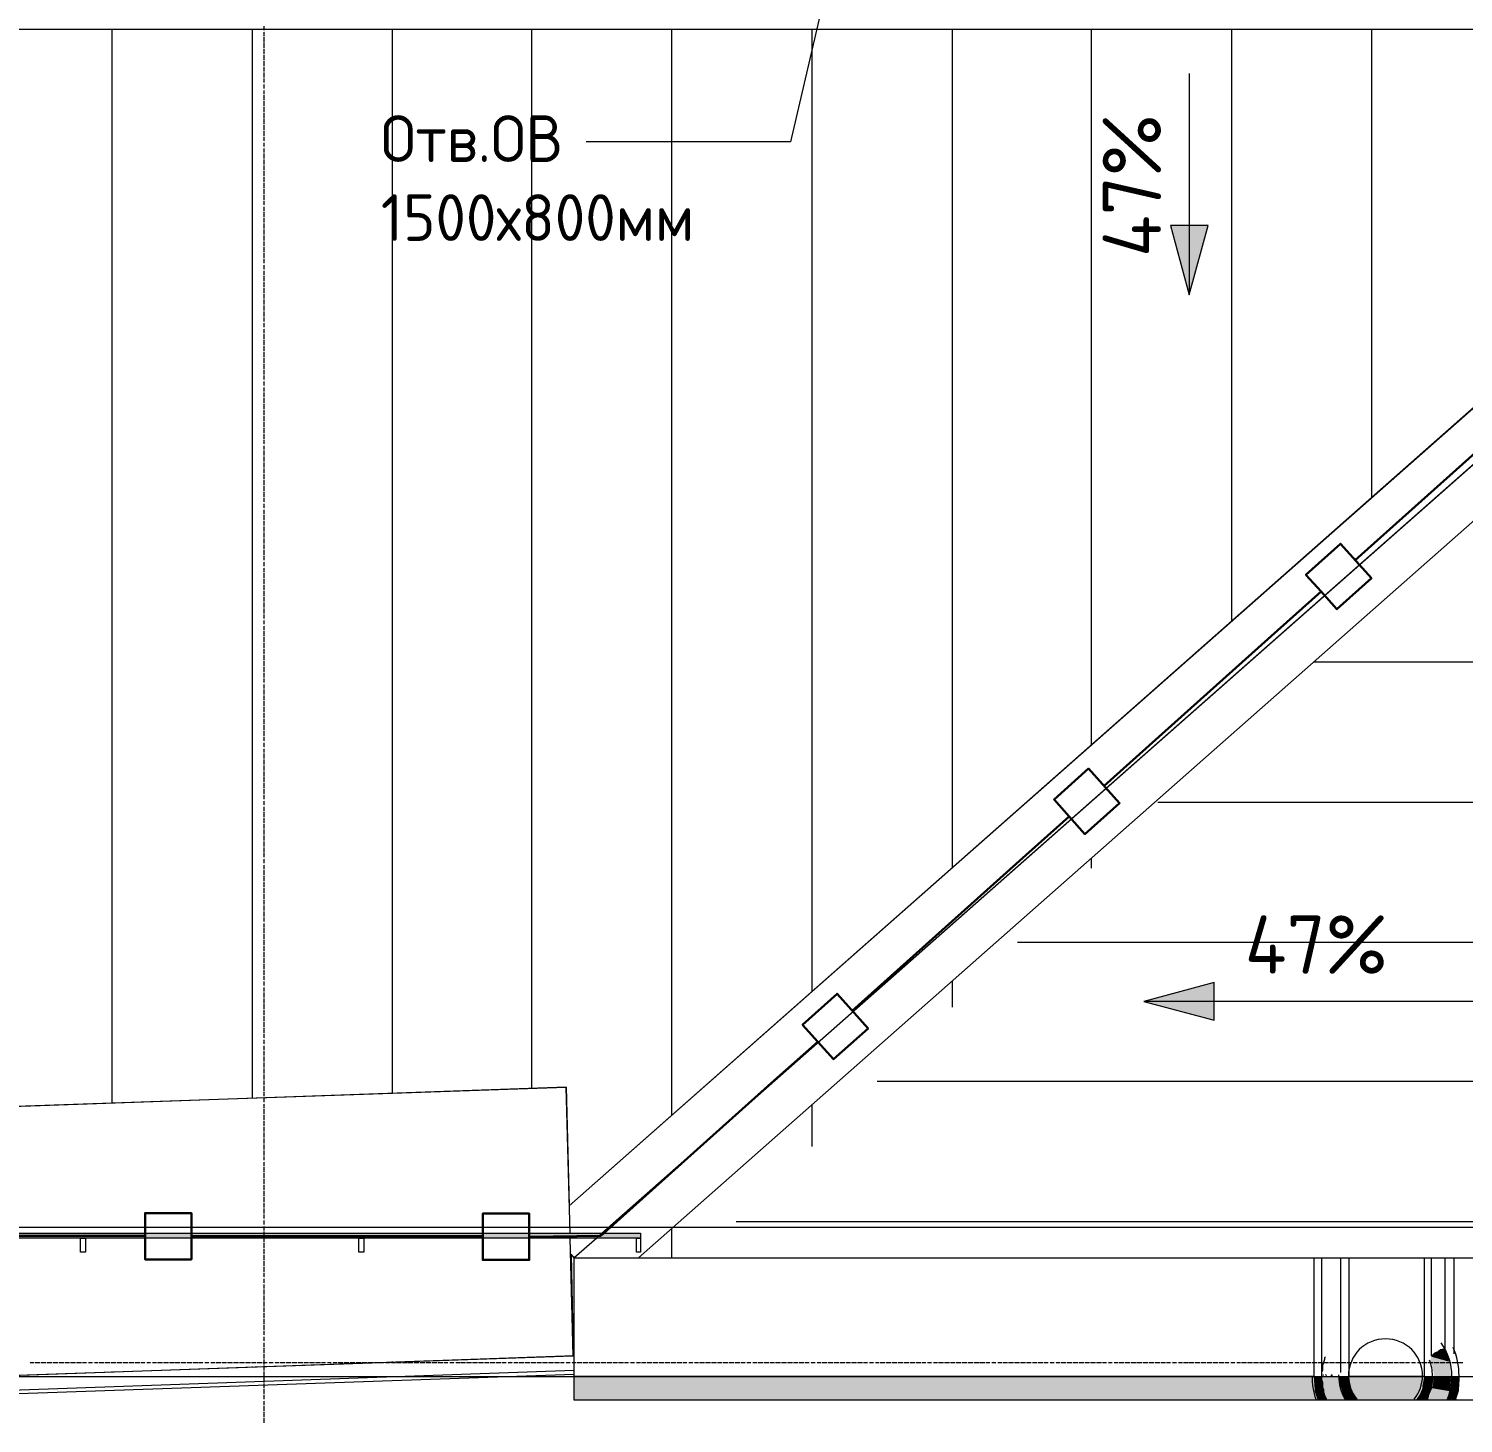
# Model space of a CAD drawing. Header units: millimetres. Extents: x -42533 to 645315, y 3457 to 82611.
# Drawn here: x 560725 to 566879, y 13611 to 19596 of the extents above; entities that cross this region are included whole.
import ezdxf

# ---------------------------------------------------------------- set-up
doc = ezdxf.new("R2010")
doc.units = ezdxf.units.MM
for name, color, linetype, true_color in [('PDF _!ЭОМ.Молниезащита', 7, 'Continuous', 0x954a95), ('PDF _Аннотация', 7, 'Continuous', 0xbababa), ('PDF _Антураж', 7, 'Continuous', 0xbababa), ('PDF _Крыша штриховка', 7, 'Continuous', 0xbababa), ('PDF _Обобщенные модели', 7, 'Continuous', 0xbababa), ('PDF _Ограждение', 7, 'Continuous', 0xbababa), ('PDF _Оси', 7, 'Continuous', 0xbababa), ('PDF _Размеры', 7, 'Continuous', 0xbababa), ('PDF _Стены внутренние', 7, 'Continuous', 0xbababa)]:
    doc.layers.add(name, color=color, linetype=linetype, true_color=true_color)
doc.layers.add('PDF _Линии', color=7, linetype='Continuous')
doc.layers.add('PDF _Текст', color=7, linetype='Continuous')
doc.styles.add('PDF GOST Common', font='GOST_Common.ttf')

msp = doc.modelspace()

# ---------------------------------------------------------------- linework, layer by layer
at = {"layer": 'PDF _!ЭОМ.Молниезащита', "color": 5, "lineweight": 30}
for points in [[(566415, 17314.4), (567159.5, 17981.3), (567345.6, 18148.1), (567280.6, 18220.6), (567428.9, 18353.5), (567561.7, 18205.2), (567413.5, 18072.4), (567345.6, 18148.1)], [(565337.5, 16346.3), (566082, 17013.3), (566268.2, 17180), (566203.2, 17252.6), (566351.4, 17385.4), (566484.3, 17237.1), (566336, 17104.3), (566268.2, 17180)], [(564257.2, 15381.4), (565001.7, 16048.4), (565187.9, 16215.1), (565122.9, 16287.6), (565271.1, 16420.5), (565404, 16272.2), (565255.7, 16139.4), (565187.9, 16215.1)], [(563178.4, 14414.9), (563922.9, 15081.9), (564109, 15248.6), (564044, 15321.1), (564192.2, 15454), (564325.1, 15305.7), (564176.8, 15172.9), (564109, 15248.6)], [(559974.4, 14416), (560974, 14416), (561223.9, 14416), (561223.9, 14513.4), (561422.9, 14513.4), (561422.9, 14314.3), (561223.9, 14314.3), (561223.9, 14416)], [(561422.9, 14413.9), (562422.5, 14413.9), (562672.4, 14413.9), (562672.4, 14511.3), (562871.4, 14511.3), (562871.4, 14312.2), (562672.4, 14312.2), (562672.4, 14413.9)], [(562871.4, 14411.8), (563178.4, 14414.9)]]:
    msp.add_lwpolyline(points, dxfattribs=at)
at = {"layer": 'PDF _!ЭОМ.Молниезащита', "color": 116, "lineweight": 30, "true_color": 0x136734}
msp.add_circle((567904.4, 20845.7), 12246.5, dxfattribs=at)
at = {"layer": 'PDF _!ЭОМ.Молниезащита', "lineweight": 13}
msp.add_arc((569238.6, 19731.8), 18425.9, 113.6261, 221.93481, dxfattribs=at)
at = {"layer": 'PDF _Аннотация', "color": 8, "lineweight": 9}
msp.add_lwpolyline([(564182.7, 19928), (563992.1, 19110.6), (563784.6, 19110.6), (563115.4, 19110.6)], dxfattribs=at)
at = {"layer": 'PDF _Антураж', "color": 8, "lineweight": 18}
for points in [[(563047.6, 14426.3), (563030.7, 15053.1), (558596.3, 14896.4)], [(558596.3, 14900.6), (563030.7, 15053.1), (563043.4, 14544.9)], [(563030.7, 15053.1), (563030.7, 15053.1)], [(551743.5, 13854.5), (556571.8, 13685.1), (556601.4, 13503), (556825.9, 13503), (556855.6, 13685.1), (563060.3, 13901.1), (563047.6, 14405.1)], [(563051.9, 14337.3), (563060.3, 13905.3), (563060.3, 13901.1)], [(563064.6, 13901.1), (556859.8, 13680.8)], [(566287.7, 13896.8), (566283.4, 13892.6), (566283.4, 13884.1), (566279.2, 13871.4), (566275, 13858.7), (566275, 13850.3), (566275, 13837.5), (566270.7, 13829.1), (566270.7, 13816.4), (566270.7, 13812.1), (566270.7, 13799.4), (566275, 13786.7), (566275, 13778.3), (566275, 13765.5), (566279.2, 13757.1), (566279.2, 13744.4), (566283.4, 13731.7), (566287.7, 13723.2), (566291.9, 13710.5)], [(563064.6, 13837.5), (556859.8, 13617.3), (556859.8, 13651.2)], [(563064.6, 13812.1), (566236.9, 13812.1)], [(566846.7, 13714.7), (566846.7, 13710.5)]]:
    msp.add_lwpolyline(points, dxfattribs=at)
for points in [[(566668.2, 13714.7, 0.171961), (566703.6, 13814.7, 1), (566385.9, 13814.7, 0.171962), (566421.4, 13714.7)], [(566808.6, 13710.5, 0.094883), (566829.8, 13812.1, 0.156163), (566783.2, 13956.1)], [(566843.9, 13714.2, 0.081263), (566860.3, 13814.7, 0.09975), (566835.7, 13936.9)], [(566719.3, 13714.7, 0.130913), (566745.9, 13814.7, 0.086163), (566734.2, 13882.6)], [(566343.6, 13819.3, 0.005628), (566343.6, 13814.7, 0.130913), (566370.3, 13714.7)]]:
    msp.add_lwpolyline(points, format="xyb", dxfattribs=at)
at = {"layer": 'PDF _Антураж', "color": 8, "lineweight": 0}
for points in [[(566800.2, 13926.5), (566779, 13926.5), (566800.2, 13926.5)], [(566800.2, 13926.5), (566787.5, 13926.5), (566800.2, 13926.5)], [(566800.2, 13930.7), (566795.9, 13930.7), (566800.2, 13930.7)], [(566291.9, 13816.4), (566287.7, 13820.6), (566291.9, 13816.4)], [(566317.3, 13816.4), (566313.1, 13820.6), (566317.3, 13816.4)]]:
    msp.add_lwpolyline(points, dxfattribs=at)
msp.add_lwpolyline([(566313.1, 13820.6), (566313.1, 13820.6), (566313.1, 13820.6)], close=True, dxfattribs=at)
at = {"layer": 'PDF _Антураж', "lineweight": 18}
msp.add_arc((566544.8, 13814.7), 315.5, 180.00001, 198.58336, dxfattribs=at)
at = {"layer": 'PDF _Антураж', "transparency": 33554559}
for points in [[(566753.6, 13913.8), (566812.9, 13901.1), (566740.9, 13901.1)], [(566762, 13918), (566804.4, 13913.8), (566753.6, 13913.8)], [(566804.4, 13913.8), (566753.6, 13913.8), (566812.9, 13901.1)], [(566804.4, 13918), (566766.3, 13918), (566762, 13918)], [(566804.4, 13918), (566762, 13918), (566804.4, 13913.8)], [(566774.7, 13926.5), (566804.4, 13918), (566766.3, 13918)], [(566766.3, 13918), (566804.4, 13918), (566804.4, 13918)], [(566779, 13926.5), (566800.2, 13926.5), (566774.7, 13926.5)], [(566800.2, 13926.5), (566774.7, 13926.5), (566804.4, 13918)], [(566783.2, 13926.5), (566787.5, 13926.5), (566779, 13926.5)], [(566791.7, 13930.7), (566795.9, 13930.7), (566787.5, 13930.7)], [(566787.5, 13930.7), (566795.9, 13930.7), (566795.9, 13930.7)], [(566795.9, 13930.7), (566795.9, 13930.7), (566787.5, 13930.7)], [(566800.2, 13930.7), (566787.5, 13930.7), (566800.2, 13926.5)], [(566787.5, 13930.7), (566800.2, 13926.5), (566787.5, 13926.5)], [(566787.5, 13926.5), (566800.2, 13926.5), (566800.2, 13926.5)], [(566795.9, 13935), (566800.2, 13930.7), (566795.9, 13930.7)], [(566795.9, 13930.7), (566800.2, 13930.7), (566800.2, 13930.7)], [(566800.2, 13930.7), (566800.2, 13930.7), (566795.9, 13930.7)], [(566795.9, 13930.7), (566800.2, 13930.7), (566800.2, 13930.7)], [(566740.9, 13896.8), (566817.1, 13875.7), (566736.6, 13875.7)], [(566817.1, 13875.7), (566736.6, 13875.7), (566821.3, 13858.7)], [(566736.6, 13875.7), (566821.3, 13858.7), (566745.1, 13858.7)], [(566812.9, 13901.1), (566740.9, 13901.1), (566812.9, 13896.8)], [(566740.9, 13901.1), (566812.9, 13896.8), (566740.9, 13896.8)], [(566812.9, 13896.8), (566740.9, 13896.8), (566817.1, 13875.7)], [(566821.3, 13858.7), (566745.1, 13858.7), (566825.6, 13812.1)], [(566745.1, 13858.7), (566825.6, 13812.1), (566753.6, 13812.1)], [(566236.9, 13812.1), (563064.6, 13812.1), (566241.1, 13748.6)], [(563064.6, 13812.1), (566241.1, 13748.6), (563064.6, 13748.6)], [(566270.7, 13812.1), (566236.9, 13812.1), (566279.2, 13752.8)], [(566236.9, 13812.1), (566279.2, 13752.8), (566241.1, 13752.8)], [(566347, 13812.1), (566270.7, 13812.1), (566355.4, 13761.3)], [(566270.7, 13812.1), (566355.4, 13761.3), (566279.2, 13761.3)], [(566279.2, 13820.6), (566275, 13820.6), (566275, 13820.6)], [(566279.2, 13820.6), (566275, 13820.6), (566279.2, 13812.1)], [(566275, 13820.6), (566279.2, 13812.1), (566275, 13812.1)], [(566275, 13812.1), (566279.2, 13812.1), (566279.2, 13812.1)], [(566279.2, 13812.1), (566279.2, 13812.1), (566275, 13812.1)], [(566287.7, 13824.8), (566287.7, 13820.6), (566287.7, 13820.6)], [(566287.7, 13820.6), (566291.9, 13816.4), (566287.7, 13816.4)], [(566287.7, 13816.4), (566291.9, 13816.4), (566291.9, 13816.4)], [(566291.9, 13816.4), (566291.9, 13816.4), (566287.7, 13816.4)], [(566291.9, 13816.4), (566287.7, 13816.4), (566291.9, 13812.1)], [(566287.7, 13816.4), (566291.9, 13812.1), (566287.7, 13812.1)], [(566313.1, 13820.6), (566317.3, 13816.4), (566308.9, 13816.4)], [(566317.3, 13816.4), (566308.9, 13816.4), (566317.3, 13812.1)], [(566308.9, 13816.4), (566317.3, 13812.1), (566308.9, 13812.1)], [(566347, 13816.4), (566342.7, 13816.4), (566342.7, 13816.4)], [(566347, 13816.4), (566342.7, 13816.4), (566347, 13812.1)], [(566342.7, 13816.4), (566347, 13812.1), (566342.7, 13812.1)], [(566389.3, 13812.1), (566347, 13812.1), (566393.6, 13769.8)], [(566347, 13812.1), (566393.6, 13769.8), (566351.2, 13769.8)], [(566711.2, 13812.1), (566389.3, 13812.1), (566702.7, 13769.8)], [(566389.3, 13812.1), (566702.7, 13769.8), (566393.6, 13769.8)], [(566711.2, 13812.1), (566745.1, 13769.8), (566702.7, 13769.8)], [(566753.6, 13812.1), (566711.2, 13812.1), (566745.1, 13769.8)], [(566753.6, 13812.1), (566821.3, 13761.3), (566745.1, 13761.3)], [(566825.6, 13812.1), (566753.6, 13812.1), (566821.3, 13761.3)], [(566825.6, 13812.1), (566859.5, 13748.6), (566821.3, 13748.6)], [(566863.7, 13812.1), (566825.6, 13812.1), (566859.5, 13748.6)], [(566241.1, 13748.6), (563064.6, 13748.6), (566253.8, 13710.5)], [(563064.6, 13748.6), (566253.8, 13710.5), (563064.6, 13710.5)], [(566279.2, 13752.8), (566241.1, 13752.8), (566279.2, 13748.6)], [(566241.1, 13752.8), (566279.2, 13748.6), (566241.1, 13748.6)], [(566279.2, 13748.6), (566241.1, 13748.6), (566296.2, 13710.5)], [(566241.1, 13748.6), (566296.2, 13710.5), (566253.8, 13710.5)], [(566355.4, 13761.3), (566279.2, 13761.3), (566359.7, 13748.6)], [(566279.2, 13761.3), (566359.7, 13748.6), (566279.2, 13748.6)], [(566359.7, 13748.6), (566279.2, 13748.6), (566372.4, 13714.7)], [(566279.2, 13748.6), (566372.4, 13714.7), (566291.9, 13714.7)], [(566393.6, 13769.8), (566351.2, 13769.8), (566397.8, 13761.3)], [(566351.2, 13769.8), (566397.8, 13761.3), (566355.4, 13761.3)], [(566397.8, 13761.3), (566355.4, 13761.3), (566410.5, 13731.7)], [(566355.4, 13761.3), (566410.5, 13731.7), (566363.9, 13731.7)], [(566410.5, 13731.7), (566363.9, 13731.7), (566423.2, 13714.7)], [(566363.9, 13731.7), (566423.2, 13714.7), (566372.4, 13714.7)], [(566702.7, 13769.8), (566393.6, 13769.8), (566690, 13731.7)], [(566393.6, 13769.8), (566690, 13731.7), (566410.5, 13731.7)], [(566690, 13731.7), (566410.5, 13731.7), (566673.1, 13710.5)], [(566410.5, 13731.7), (566673.1, 13710.5), (566427.4, 13710.5)], [(566690, 13731.7), (566728.2, 13714.7), (566677.3, 13714.7)], [(566702.7, 13761.3), (566732.4, 13731.7), (566690, 13731.7)], [(566732.4, 13731.7), (566690, 13731.7), (566728.2, 13714.7)], [(566745.1, 13769.8), (566702.7, 13769.8), (566745.1, 13761.3)], [(566702.7, 13769.8), (566745.1, 13761.3), (566702.7, 13761.3)], [(566745.1, 13761.3), (566702.7, 13761.3), (566732.4, 13731.7)], [(566736.6, 13735.9), (566808.6, 13714.7), (566728.2, 13714.7)], [(566740.9, 13748.6), (566817.1, 13735.9), (566736.6, 13735.9)], [(566817.1, 13735.9), (566736.6, 13735.9), (566808.6, 13714.7)], [(566745.1, 13761.3), (566821.3, 13748.6), (566740.9, 13748.6)], [(566821.3, 13748.6), (566740.9, 13748.6), (566817.1, 13735.9)], [(566821.3, 13761.3), (566745.1, 13761.3), (566821.3, 13748.6)], [(566821.3, 13748.6), (566846.7, 13710.5), (566808.6, 13710.5)], [(566821.3, 13748.6), (566859.5, 13748.6), (566859.5, 13748.6)], [(566859.5, 13748.6), (566859.5, 13748.6), (566821.3, 13748.6)], [(566859.5, 13748.6), (566821.3, 13748.6), (566846.7, 13710.5)], [(566372.4, 13714.7), (566291.9, 13714.7), (566376.6, 13710.5)], [(566291.9, 13714.7), (566376.6, 13710.5), (566296.2, 13710.5)], [(566423.2, 13714.7), (566372.4, 13714.7), (566427.4, 13710.5)], [(566372.4, 13714.7), (566427.4, 13710.5), (566376.6, 13710.5)], [(566677.3, 13714.7), (566723.9, 13710.5), (566673.1, 13710.5)], [(566728.2, 13714.7), (566677.3, 13714.7), (566723.9, 13710.5)], [(566728.2, 13714.7), (566808.6, 13710.5), (566723.9, 13710.5)], [(566808.6, 13714.7), (566728.2, 13714.7), (566808.6, 13710.5)]]:
    msp.add_solid(points, dxfattribs=at)
at = {"layer": 'PDF _Крыша штриховка', "color": 8, "lineweight": 9}
for points in [[(561082.4, 14985.3), (561082.4, 19593.4)], [(561683.9, 15006.5), (561683.9, 19593.4)], [(562285.3, 15027.7), (562285.3, 19593.4)], [(562882.5, 15048.9), (562882.5, 19593.4)], [(563483.9, 14934.5), (563483.9, 19593.4)], [(564085.3, 15463.9), (564085.3, 19593.4)], [(564686.7, 15993.3), (564686.7, 19593.4)], [(565283.9, 16522.8), (565283.9, 19593.4)], [(565885.3, 17052.2), (565885.3, 19593.4)], [(566486.7, 17581.6), (566486.7, 19593.4)], [(566236.9, 16878.5), (567774.3, 16878.5)], [(565567.7, 16277.1), (567774.3, 16277.1)], [(565283.9, 15993.3), (565283.9, 16035.7)], [(564966.3, 15675.7), (567774.3, 15675.7)], [(564686.7, 15396.2), (564686.7, 15506.3)], [(564364.8, 15078.5), (567774.3, 15078.5)], [(564085.3, 14799), (564085.3, 14976.9)], [(563759.2, 14477.1), (567774.3, 14477.1)], [(563483.9, 14320.4), (563483.9, 14447.4)], [(561683.9, 13850.3), (561683.9, 13854.5)], [(562285.3, 13871.4), (562285.3, 13875.7)], [(562882.5, 13892.6), (562882.5, 13896.8)], [(561082.4, 13829.1), (561082.4, 13833.3)]]:
    msp.add_lwpolyline(points, dxfattribs=at)
at = {"layer": 'PDF _Линии', "color": 8, "lineweight": 9}
for points in [[(553827.3, 24730.9), (582318.5, 24654.6), (582229.5, 32125.8), (589577.9, 32125.8), (589577.9, 54975.5), (598506, 54975.5), (598785.5, 20686.1), (592369, 20686.1), (592432.5, 12524.6), (585626.3, 12571.2), (585592.4, 14451.7), (550752.4, 14451.7), (550752.4, 12478), (543802.2, 12478), (543764.1, 20783.5), (537415.3, 20800.5), (537356, 32655.2)], [(551514.8, 11838.5), (551514.8, 13812.1), (584931.7, 13812.1), (584969.8, 11825.8)]]:
    msp.add_lwpolyline(points, dxfattribs=at)
at = {"layer": 'PDF _Линии', "color": 8, "lineweight": 18}
msp.add_lwpolyline([(563064.6, 14320.4), (567901.3, 18589.6), (572738.1, 14320.4)], dxfattribs=at)
at = {"layer": 'PDF _Линии', "color": 8, "lineweight": 9}
msp.add_lwpolyline([(579256.3, 13566.5), (579252.1, 13596.1), (572746.6, 13833.3), (572746.6, 13710.5), (563064.6, 13710.5), (563064.6, 13820.6), (556859.8, 13604.6), (556851.3, 13566.5)], close=True, dxfattribs=at)
at = {"layer": 'PDF _Обобщенные модели', "color": 8, "lineweight": 18}
msp.add_lwpolyline([(559523.8, 19593.4), (588904.4, 19593.4)], dxfattribs=at)
at = {"layer": 'PDF _Ограждение', "color": 8, "lineweight": 9}
for points in [[(572746.6, 14553.3), (567901.3, 18831), (563043.4, 14544.9), (567901.3, 18835.3), (567901.3, 18831), (567901.3, 18598.1), (567901.3, 18831), (567901.3, 18835.3), (572746.6, 14557.6)], [(567837.8, 18534.6), (563183.2, 14426.3)], [(563162, 14405.1), (563064.6, 14320.4), (563051.9, 14337.3)]]:
    msp.add_lwpolyline(points, dxfattribs=at)
for points in [[(563339.9, 14320.4), (567901.3, 18348.2), (567901.3, 18551.5), (567901.3, 18348.2)], [(551188.7, 14405.1), (551188.7, 12346.7), (551167.5, 12346.7), (551167.5, 14426.3), (563348.3, 14426.3), (563348.3, 14405.1)], [(563348.3, 14426.3), (563348.3, 14405.1), (551188.7, 14405.1), (551188.7, 12346.7), (551167.5, 12346.7), (551167.5, 14426.3)], [(560946.9, 14345.8), (560946.9, 14383.9), (560946.9, 14405.1), (560968.1, 14405.1), (560968.1, 14383.9), (560968.1, 14345.8)], [(562141.3, 14345.8), (562141.3, 14383.9), (562141.3, 14405.1), (562162.5, 14405.1), (562162.5, 14383.9), (562162.5, 14345.8)], [(563331.4, 14345.8), (563331.4, 14383.9), (563331.4, 14405.1), (563348.3, 14405.1), (563348.3, 14383.9), (563348.3, 14345.8)]]:
    msp.add_lwpolyline(points, close=True, dxfattribs=at)
at = {"layer": 'PDF _Ограждение', "transparency": 33554559}
for points in [[(563348.3, 14426.3), (551167.5, 14426.3), (563348.3, 14405.1)], [(551167.5, 14426.3), (563348.3, 14405.1), (551188.7, 14405.1)]]:
    msp.add_solid(points, dxfattribs=at)
at = {"layer": 'PDF _Оси', "color": 8, "lineweight": 9}
for points in [[(561734.7, 19589.2), (561734.7, 19606.1)], [(561734.7, 19584.9), (561734.7, 19584.9)], [(561734.7, 19563.7), (561734.7, 19580.7)], [(561734.7, 19538.3), (561734.7, 19559.5)], [(561734.7, 19512.9), (561734.7, 19534.1)], [(561734.7, 19487.5), (561734.7, 19508.7)], [(561734.7, 19462.1), (561734.7, 19483.3)], [(561734.7, 19436.7), (561734.7, 19457.9)], [(561734.7, 19411.3), (561734.7, 19432.4)], [(561734.7, 19385.9), (561734.7, 19407)], [(561734.7, 19364.7), (561734.7, 19381.6)], [(561734.7, 19360.4), (561734.7, 19360.4)], [(561734.7, 19339.3), (561734.7, 19356.2)], [(561734.7, 19335), (561734.7, 19335)], [(561734.7, 19313.9), (561734.7, 19330.8)], [(561734.7, 19288.4), (561734.7, 19309.6)], [(561734.7, 19263), (561734.7, 19284.2)], [(561734.7, 19237.6), (561734.7, 19258.8)], [(561734.7, 19212.2), (561734.7, 19233.4)], [(561734.7, 19186.8), (561734.7, 19208)], [(561734.7, 19161.4), (561734.7, 19182.6)], [(561734.7, 19136), (561734.7, 19157.1)], [(561734.7, 19114.8), (561734.7, 19131.7)], [(561734.7, 19110.6), (561734.7, 19110.6)], [(561734.7, 19089.4), (561734.7, 19106.3)], [(561734.7, 19085.1), (561734.7, 19085.1)], [(561734.7, 19064), (561734.7, 19080.9)], [(561734.7, 19038.6), (561734.7, 19059.7)], [(561734.7, 19013.1), (561734.7, 19034.3)], [(561734.7, 18987.7), (561734.7, 19008.9)], [(561734.7, 18962.3), (561734.7, 18983.5)], [(561734.7, 18936.9), (561734.7, 18958.1)], [(561734.7, 18911.5), (561734.7, 18932.7)], [(561734.7, 18886.1), (561734.7, 18907.3)], [(561734.7, 18860.7), (561734.7, 18881.8)], [(561734.7, 18839.5), (561734.7, 18856.4)], [(561734.7, 18835.3), (561734.7, 18835.3)], [(561734.7, 18814.1), (561734.7, 18831)], [(561734.7, 18788.7), (561734.7, 18809.8)], [(561734.7, 18763.3), (561734.7, 18784.4)], [(561734.7, 18737.8), (561734.7, 18759)], [(561734.7, 18712.4), (561734.7, 18733.6)], [(561734.7, 18687), (561734.7, 18708.2)], [(561734.7, 18661.6), (561734.7, 18682.8)], [(561734.7, 18636.2), (561734.7, 18657.4)], [(561734.7, 18610.8), (561734.7, 18632)], [(561734.7, 18589.6), (561734.7, 18606.6)], [(561734.7, 18585.4), (561734.7, 18585.4)], [(561734.7, 18564.2), (561734.7, 18581.1)], [(561734.7, 18560), (561734.7, 18560)], [(561734.7, 18538.8), (561734.7, 18555.7)], [(561734.7, 18513.4), (561734.7, 18534.6)], [(561734.7, 18488), (561734.7, 18509.1)], [(561734.7, 18462.5), (561734.7, 18483.7)], [(561734.7, 18437.1), (561734.7, 18458.3)], [(561734.7, 18411.7), (561734.7, 18432.9)], [(561734.7, 18386.3), (561734.7, 18407.5)], [(561734.7, 18360.9), (561734.7, 18382.1)], [(561734.7, 18339.7), (561734.7, 18356.7)], [(561734.7, 18335.5), (561734.7, 18335.5)], [(561734.7, 18314.3), (561734.7, 18331.3)], [(561734.7, 18310.1), (561734.7, 18310.1)], [(561734.7, 18288.9), (561734.7, 18305.8)], [(561734.7, 18263.5), (561734.7, 18284.7)], [(561734.7, 18238.1), (561734.7, 18259.3)], [(561734.7, 18212.7), (561734.7, 18233.8)], [(561734.7, 18187.3), (561734.7, 18208.4)], [(561734.7, 18161.8), (561734.7, 18183)], [(561734.7, 18136.4), (561734.7, 18157.6)], [(561734.7, 18111), (561734.7, 18132.2)], [(561734.7, 18089.8), (561734.7, 18106.8)], [(561734.7, 18085.6), (561734.7, 18085.6)], [(561734.7, 18064.4), (561734.7, 18081.4)], [(561734.7, 18060.2), (561734.7, 18060.2)], [(561734.7, 18039), (561734.7, 18056)], [(561734.7, 18013.6), (561734.7, 18034.8)], [(561734.7, 17988.2), (561734.7, 18009.4)], [(561734.7, 17962.8), (561734.7, 17984)], [(561734.7, 17937.4), (561734.7, 17958.5)], [(561734.7, 17912), (561734.7, 17933.1)], [(561734.7, 17886.5), (561734.7, 17907.7)], [(561734.7, 17861.1), (561734.7, 17882.3)], [(561734.7, 17835.7), (561734.7, 17856.9)], [(561734.7, 17814.5), (561734.7, 17831.5)], [(561734.7, 17810.3), (561734.7, 17810.3)], [(561734.7, 17789.1), (561734.7, 17806.1)], [(561734.7, 17763.7), (561734.7, 17784.9)], [(561734.7, 17738.3), (561734.7, 17759.5)], [(561734.7, 17712.9), (561734.7, 17734.1)], [(561734.7, 17687.5), (561734.7, 17708.7)], [(561734.7, 17662.1), (561734.7, 17683.2)], [(561734.7, 17636.7), (561734.7, 17657.8)], [(561734.7, 17611.2), (561734.7, 17632.4)], [(561734.7, 17585.8), (561734.7, 17607)], [(561734.7, 17564.7), (561734.7, 17581.6)], [(561734.7, 17560.4), (561734.7, 17560.4)], [(561734.7, 17539.2), (561734.7, 17556.2)], [(561734.7, 17535), (561734.7, 17535)], [(561734.7, 17513.8), (561734.7, 17530.8)], [(561734.7, 17488.4), (561734.7, 17509.6)], [(561734.7, 17463), (561734.7, 17484.2)], [(561734.7, 17437.6), (561734.7, 17458.8)], [(561734.7, 17412.2), (561734.7, 17433.4)], [(561734.7, 17386.8), (561734.7, 17407.9)], [(561734.7, 17361.4), (561734.7, 17382.5)], [(561734.7, 17335.9), (561734.7, 17357.1)], [(561734.7, 17314.8), (561734.7, 17331.7)], [(561734.7, 17310.5), (561734.7, 17310.5)], [(561734.7, 17289.4), (561734.7, 17306.3)], [(561734.7, 17285.1), (561734.7, 17285.1)], [(561734.7, 17263.9), (561734.7, 17280.9)], [(561734.7, 17238.5), (561734.7, 17259.7)], [(561734.7, 17213.1), (561734.7, 17234.3)], [(561734.7, 17187.7), (561734.7, 17208.9)], [(561734.7, 17162.3), (561734.7, 17183.5)], [(561734.7, 17136.9), (561734.7, 17158.1)], [(561734.7, 17111.5), (561734.7, 17132.7)], [(561734.7, 17086.1), (561734.7, 17107.2)], [(561734.7, 17064.9), (561734.7, 17081.8)], [(561734.7, 17060.6), (561734.7, 17060.6)], [(561734.7, 17039.5), (561734.7, 17056.4)], [(561734.7, 17035.2), (561734.7, 17035.2)], [(561734.7, 17014.1), (561734.7, 17031)], [(561734.7, 16988.6), (561734.7, 17009.8)], [(561734.7, 16963.2), (561734.7, 16984.4)], [(561734.7, 16937.8), (561734.7, 16959)], [(561734.7, 16912.4), (561734.7, 16933.6)], [(561734.7, 16887), (561734.7, 16908.2)], [(561734.7, 16861.6), (561734.7, 16882.8)], [(561734.7, 16836.2), (561734.7, 16857.4)], [(561734.7, 16810.8), (561734.7, 16831.9)], [(561734.7, 16789.6), (561734.7, 16806.5)], [(561734.7, 16785.4), (561734.7, 16785.4)], [(561734.7, 16764.2), (561734.7, 16781.1)], [(561734.7, 16738.8), (561734.7, 16759.9)], [(561734.7, 16713.4), (561734.7, 16734.5)], [(561734.7, 16687.9), (561734.7, 16709.1)], [(561734.7, 16662.5), (561734.7, 16683.7)], [(561734.7, 16637.1), (561734.7, 16658.3)], [(561734.7, 16611.7), (561734.7, 16632.9)], [(561734.7, 16586.3), (561734.7, 16607.5)], [(561734.7, 16560.9), (561734.7, 16582.1)], [(561734.7, 16539.7), (561734.7, 16556.6)], [(561734.7, 16535.5), (561734.7, 16535.5)], [(561734.7, 16514.3), (561734.7, 16531.2)], [(561734.7, 16510.1), (561734.7, 16510.1)], [(561734.7, 16488.9), (561734.7, 16505.8)], [(561734.7, 16463.5), (561734.7, 16484.6)], [(561734.7, 16438.1), (561734.7, 16459.2)], [(561734.7, 16412.6), (561734.7, 16433.8)], [(561734.7, 16387.2), (561734.7, 16408.4)], [(561734.7, 16361.8), (561734.7, 16383)], [(561734.7, 16336.4), (561734.7, 16357.6)], [(561734.7, 16311), (561734.7, 16332.2)], [(561734.7, 16289.8), (561734.7, 16306.8)], [(561734.7, 16285.6), (561734.7, 16285.6)], [(561734.7, 16264.4), (561734.7, 16281.3)], [(561734.7, 16260.2), (561734.7, 16260.2)], [(561734.7, 16239), (561734.7, 16255.9)], [(561734.7, 16213.6), (561734.7, 16234.8)], [(561734.7, 16188.2), (561734.7, 16209.3)], [(561734.7, 16162.8), (561734.7, 16183.9)], [(561734.7, 16137.3), (561734.7, 16158.5)], [(561734.7, 16111.9), (561734.7, 16133.1)], [(561734.7, 16086.5), (561734.7, 16107.7)], [(561734.7, 16061.1), (561734.7, 16082.3)], [(561734.7, 16039.9), (561734.7, 16056.9)], [(561734.7, 16035.7), (561734.7, 16035.7)], [(561734.7, 16014.5), (561734.7, 16031.5)], [(561734.7, 16010.3), (561734.7, 16010.3)], [(561734.7, 15989.1), (561734.7, 16006)], [(561734.7, 15963.7), (561734.7, 15984.9)], [(561734.7, 15938.3), (561734.7, 15959.5)], [(561734.7, 15912.9), (561734.7, 15934)], [(561734.7, 15887.5), (561734.7, 15908.6)], [(561734.7, 15862), (561734.7, 15883.2)], [(561734.7, 15836.6), (561734.7, 15857.8)], [(561734.7, 15811.2), (561734.7, 15832.4)], [(561734.7, 15785.8), (561734.7, 15807)], [(561734.7, 15764.6), (561734.7, 15781.6)], [(561734.7, 15760.4), (561734.7, 15760.4)], [(561734.7, 15739.2), (561734.7, 15756.2)], [(561734.7, 15713.8), (561734.7, 15735)], [(561734.7, 15688.4), (561734.7, 15709.6)], [(561734.7, 15663), (561734.7, 15684.2)], [(561734.7, 15637.6), (561734.7, 15658.7)], [(561734.7, 15612.2), (561734.7, 15633.3)], [(561734.7, 15586.7), (561734.7, 15607.9)], [(561734.7, 15561.3), (561734.7, 15582.5)], [(561734.7, 15535.9), (561734.7, 15557.1)], [(561734.7, 15514.7), (561734.7, 15531.7)], [(561734.7, 15510.5), (561734.7, 15510.5)], [(561734.7, 15489.3), (561734.7, 15506.3)], [(561734.7, 15485.1), (561734.7, 15485.1)], [(561734.7, 15463.9), (561734.7, 15480.9)], [(561734.7, 15438.5), (561734.7, 15459.7)], [(561734.7, 15413.1), (561734.7, 15434.3)], [(561734.7, 15387.7), (561734.7, 15408.9)], [(561734.7, 15362.3), (561734.7, 15383.5)], [(561734.7, 15336.9), (561734.7, 15358)], [(561734.7, 15311.5), (561734.7, 15332.6)], [(561734.7, 15286), (561734.7, 15307.2)], [(561734.7, 15264.9), (561734.7, 15281.8)], [(561734.7, 15260.6), (561734.7, 15260.6)], [(561734.7, 15239.4), (561734.7, 15256.4)], [(561734.7, 15235.2), (561734.7, 15235.2)], [(561734.7, 15214), (561734.7, 15231)], [(561734.7, 15188.6), (561734.7, 15209.8)], [(561734.7, 15163.2), (561734.7, 15184.4)], [(561734.7, 15137.8), (561734.7, 15159)], [(561734.7, 15112.4), (561734.7, 15133.6)], [(561734.7, 15087), (561734.7, 15108.2)], [(561734.7, 15061.6), (561734.7, 15082.7)], [(561734.7, 15036.2), (561734.7, 15057.3)], [(561734.7, 15015), (561734.7, 15031.9)], [(561734.7, 15010.7), (561734.7, 15010.7)], [(561734.7, 14989.6), (561734.7, 15006.5)], [(561734.7, 14985.3), (561734.7, 14985.3)], [(561734.7, 14964.2), (561734.7, 14981.1)], [(561734.7, 14938.7), (561734.7, 14959.9)], [(561734.7, 14913.3), (561734.7, 14934.5)], [(561734.7, 14887.9), (561734.7, 14909.1)], [(561734.7, 14862.5), (561734.7, 14883.7)], [(561734.7, 14837.1), (561734.7, 14858.3)], [(561734.7, 14811.7), (561734.7, 14832.9)], [(561734.7, 14786.3), (561734.7, 14807.4)], [(561734.7, 14760.9), (561734.7, 14782)], [(561734.7, 14739.7), (561734.7, 14756.6)], [(561734.7, 14735.4), (561734.7, 14735.4)], [(561734.7, 14714.3), (561734.7, 14731.2)], [(561734.7, 14688.9), (561734.7, 14710)], [(561734.7, 14663.4), (561734.7, 14684.6)], [(561734.7, 14638), (561734.7, 14659.2)], [(561734.7, 14612.6), (561734.7, 14633.8)], [(561734.7, 14587.2), (561734.7, 14608.4)], [(561734.7, 14561.8), (561734.7, 14583)], [(561734.7, 14536.4), (561734.7, 14557.6)], [(561734.7, 14511), (561734.7, 14532.1)], [(561734.7, 14489.8), (561734.7, 14506.7)], [(561734.7, 14485.6), (561734.7, 14485.6)], [(561734.7, 14464.4), (561734.7, 14481.3)], [(561734.7, 14460.1), (561734.7, 14460.1)], [(561734.7, 14439), (561734.7, 14455.9)], [(561734.7, 14413.6), (561734.7, 14434.7)], [(561734.7, 14388.1), (561734.7, 14409.3)], [(561734.7, 14362.7), (561734.7, 14383.9)], [(561734.7, 14337.3), (561734.7, 14358.5)], [(561734.7, 14311.9), (561734.7, 14333.1)], [(561734.7, 14286.5), (561734.7, 14307.7)], [(561734.7, 14261.1), (561734.7, 14282.3)], [(561734.7, 14239.9), (561734.7, 14256.8)], [(561734.7, 14235.7), (561734.7, 14235.7)], [(561734.7, 14214.5), (561734.7, 14231.4)], [(561734.7, 14210.3), (561734.7, 14210.3)], [(561734.7, 14189.1), (561734.7, 14206)], [(561734.7, 14163.7), (561734.7, 14184.8)], [(561734.7, 14138.3), (561734.7, 14159.4)], [(561734.7, 14112.8), (561734.7, 14134)], [(561734.7, 14087.4), (561734.7, 14108.6)], [(561734.7, 14062), (561734.7, 14083.2)], [(561734.7, 14036.6), (561734.7, 14057.8)], [(561734.7, 14011.2), (561734.7, 14032.4)], [(561734.7, 13990), (561734.7, 14007)], [(561734.7, 13985.8), (561734.7, 13985.8)], [(561734.7, 13964.6), (561734.7, 13981.6)], [(561734.7, 13960.4), (561734.7, 13960.4)], [(561734.7, 13939.2), (561734.7, 13956.1)], [(561734.7, 13913.8), (561734.7, 13935)], [(561734.7, 13888.4), (561734.7, 13909.6)], [(560726.7, 13871.4), (560726.7, 13871.4)], [(560730.9, 13871.4), (560747.8, 13871.4)], [(560752.1, 13871.4), (560773.3, 13871.4)], [(560777.5, 13871.4), (560798.7, 13871.4)], [(560802.9, 13871.4), (560824.1, 13871.4)], [(560828.3, 13871.4), (560849.5, 13871.4)], [(560853.7, 13871.4), (560874.9, 13871.4)], [(560879.1, 13871.4), (560900.3, 13871.4)], [(560904.6, 13871.4), (560925.7, 13871.4)], [(560930, 13871.4), (560951.1, 13871.4)], [(560955.4, 13871.4), (560972.3, 13871.4)], [(560976.6, 13871.4), (560976.6, 13871.4)], [(560980.8, 13871.4), (560997.7, 13871.4)], [(561002, 13871.4), (561002, 13871.4)], [(561006.2, 13871.4), (561023.1, 13871.4)], [(561027.4, 13871.4), (561048.6, 13871.4)], [(561052.8, 13871.4), (561074, 13871.4)], [(561078.2, 13871.4), (561099.4, 13871.4)], [(561103.6, 13871.4), (561124.8, 13871.4)], [(561129, 13871.4), (561150.2, 13871.4)], [(561154.4, 13871.4), (561175.6, 13871.4)], [(561179.9, 13871.4), (561201, 13871.4)], [(561205.3, 13871.4), (561222.2, 13871.4)], [(561226.4, 13871.4), (561226.4, 13871.4)], [(561230.7, 13871.4), (561247.6, 13871.4)], [(561251.9, 13871.4), (561251.9, 13871.4)], [(561256.1, 13871.4), (561273, 13871.4)], [(561277.3, 13871.4), (561298.4, 13871.4)], [(561302.7, 13871.4), (561323.9, 13871.4)], [(561328.1, 13871.4), (561349.3, 13871.4)], [(561353.5, 13871.4), (561374.7, 13871.4)], [(561378.9, 13871.4), (561400.1, 13871.4)], [(561404.3, 13871.4), (561425.5, 13871.4)], [(561429.7, 13871.4), (561450.9, 13871.4)], [(561455.1, 13871.4), (561472.1, 13871.4)], [(561476.3, 13871.4), (561476.3, 13871.4)], [(561480.6, 13871.4), (561497.5, 13871.4)], [(561501.7, 13871.4), (561501.7, 13871.4)], [(561506, 13871.4), (561522.9, 13871.4)], [(561527.1, 13871.4), (561548.3, 13871.4)], [(561552.6, 13871.4), (561573.7, 13871.4)], [(561578, 13871.4), (561599.2, 13871.4)], [(561603.4, 13871.4), (561624.6, 13871.4)], [(561628.8, 13871.4), (561650, 13871.4)], [(561654.2, 13871.4), (561675.4, 13871.4)], [(561679.6, 13871.4), (561700.8, 13871.4)], [(561705, 13871.4), (561726.2, 13871.4)], [(561730.4, 13871.4), (561747.4, 13871.4)], [(561734.7, 13863), (561734.7, 13884.1)], [(561734.7, 13837.5), (561734.7, 13858.7)], [(561751.6, 13871.4), (561751.6, 13871.4)], [(561755.9, 13871.4), (561772.8, 13871.4)], [(561777, 13871.4), (561777, 13871.4)], [(561781.3, 13871.4), (561798.2, 13871.4)], [(561802.4, 13871.4), (561823.6, 13871.4)], [(561827.9, 13871.4), (561849, 13871.4)], [(561853.3, 13871.4), (561874.4, 13871.4)], [(561878.7, 13871.4), (561899.9, 13871.4)], [(561904.1, 13871.4), (561925.3, 13871.4)], [(561929.5, 13871.4), (561950.7, 13871.4)], [(561954.9, 13871.4), (561976.1, 13871.4)], [(561980.3, 13871.4), (561997.3, 13871.4)], [(562001.5, 13871.4), (562001.5, 13871.4)], [(562005.7, 13871.4), (562022.7, 13871.4)], [(562026.9, 13871.4), (562026.9, 13871.4)], [(562031.2, 13871.4), (562048.1, 13871.4)], [(562052.3, 13871.4), (562073.5, 13871.4)], [(562077.7, 13871.4), (562098.9, 13871.4)], [(562103.2, 13871.4), (562124.3, 13871.4)], [(562128.6, 13871.4), (562149.7, 13871.4)], [(562154, 13871.4), (562175.2, 13871.4)], [(562179.4, 13871.4), (562200.6, 13871.4)], [(562204.8, 13871.4), (562226, 13871.4)], [(562230.2, 13871.4), (562247.2, 13871.4)], [(562251.4, 13871.4), (562251.4, 13871.4)], [(562255.6, 13871.4), (562272.6, 13871.4)], [(562276.8, 13871.4), (562276.8, 13871.4)], [(562281, 13871.4), (562298, 13871.4)], [(562302.2, 13871.4), (562323.4, 13871.4)], [(562327.6, 13871.4), (562348.8, 13871.4)], [(562353, 13871.4), (562374.2, 13871.4)], [(562378.5, 13871.4), (562399.6, 13871.4)], [(562403.9, 13871.4), (562425, 13871.4)], [(562429.3, 13871.4), (562450.5, 13871.4)], [(562454.7, 13871.4), (562475.9, 13871.4)], [(562480.1, 13871.4), (562501.3, 13871.4)], [(562505.5, 13871.4), (562522.5, 13871.4)], [(562526.7, 13871.4), (562526.7, 13871.4)], [(562530.9, 13871.4), (562547.9, 13871.4)], [(562552.1, 13871.4), (562552.1, 13871.4)], [(562556.3, 13871.4), (562573.3, 13871.4)], [(562577.5, 13871.4), (562598.7, 13871.4)], [(562602.9, 13871.4), (562624.1, 13871.4)], [(562628.3, 13871.4), (562649.5, 13871.4)], [(562653.8, 13871.4), (562674.9, 13871.4)], [(562679.2, 13871.4), (562700.3, 13871.4)], [(562704.6, 13871.4), (562725.8, 13871.4)], [(562730, 13871.4), (562751.2, 13871.4)], [(562755.4, 13871.4), (562772.3, 13871.4)], [(562776.6, 13871.4), (562776.6, 13871.4)], [(562780.8, 13871.4), (562797.8, 13871.4)], [(562802, 13871.4), (562802, 13871.4)], [(562806.2, 13871.4), (562823.2, 13871.4)], [(562827.4, 13871.4), (562848.6, 13871.4)], [(562852.8, 13871.4), (562874, 13871.4)], [(562878.2, 13871.4), (562899.4, 13871.4)], [(562903.6, 13871.4), (562924.8, 13871.4)], [(562929, 13871.4), (562950.2, 13871.4)], [(562954.5, 13871.4), (562975.6, 13871.4)], [(562979.9, 13871.4), (563001.1, 13871.4)], [(563005.3, 13871.4), (563022.2, 13871.4)], [(563026.5, 13871.4), (563026.5, 13871.4)], [(563030.7, 13871.4), (563047.6, 13871.4)], [(563051.9, 13871.4), (563051.9, 13871.4)], [(563056.1, 13871.4), (563073.1, 13871.4)], [(563077.3, 13871.4), (563098.5, 13871.4)], [(563102.7, 13871.4), (563123.9, 13871.4)], [(563128.1, 13871.4), (563149.3, 13871.4)], [(563153.5, 13871.4), (563174.7, 13871.4)], [(563178.9, 13871.4), (563200.1, 13871.4)], [(563204.3, 13871.4), (563225.5, 13871.4)], [(563229.8, 13871.4), (563250.9, 13871.4)], [(563255.2, 13871.4), (563276.3, 13871.4)], [(563280.6, 13871.4), (563297.5, 13871.4)], [(563301.8, 13871.4), (563301.8, 13871.4)], [(563306, 13871.4), (563322.9, 13871.4)], [(563327.2, 13871.4), (563327.2, 13871.4)], [(563331.4, 13871.4), (563348.3, 13871.4)], [(563352.6, 13871.4), (563373.8, 13871.4)], [(563378, 13871.4), (563399.2, 13871.4)], [(563403.4, 13871.4), (563424.6, 13871.4)], [(563428.8, 13871.4), (563450, 13871.4)], [(563454.2, 13871.4), (563475.4, 13871.4)], [(563479.6, 13871.4), (563500.8, 13871.4)], [(563505.1, 13871.4), (563526.2, 13871.4)], [(563530.5, 13871.4), (563547.4, 13871.4)], [(563551.6, 13871.4), (563551.6, 13871.4)], [(563555.9, 13871.4), (563572.8, 13871.4)], [(563577.1, 13871.4), (563577.1, 13871.4)], [(563581.3, 13871.4), (563598.2, 13871.4)], [(563602.5, 13871.4), (563623.6, 13871.4)], [(563627.9, 13871.4), (563649.1, 13871.4)], [(563653.3, 13871.4), (563674.5, 13871.4)], [(563678.7, 13871.4), (563699.9, 13871.4)], [(563704.1, 13871.4), (563725.3, 13871.4)], [(563729.5, 13871.4), (563750.7, 13871.4)], [(563754.9, 13871.4), (563776.1, 13871.4)], [(563780.4, 13871.4), (563797.3, 13871.4)], [(563801.5, 13871.4), (563801.5, 13871.4)], [(563805.8, 13871.4), (563822.7, 13871.4)], [(563826.9, 13871.4), (563826.9, 13871.4)], [(563831.2, 13871.4), (563848.1, 13871.4)], [(563852.4, 13871.4), (563873.5, 13871.4)], [(563877.8, 13871.4), (563898.9, 13871.4)], [(563903.2, 13871.4), (563924.4, 13871.4)], [(563928.6, 13871.4), (563949.8, 13871.4)], [(563954, 13871.4), (563975.2, 13871.4)], [(563979.4, 13871.4), (564000.6, 13871.4)], [(564004.8, 13871.4), (564026, 13871.4)], [(564030.2, 13871.4), (564051.4, 13871.4)], [(564055.7, 13871.4), (564072.6, 13871.4)], [(564076.8, 13871.4), (564076.8, 13871.4)], [(564081.1, 13871.4), (564098, 13871.4)], [(564102.2, 13871.4), (564102.2, 13871.4)], [(564106.5, 13871.4), (564123.4, 13871.4)], [(564127.7, 13871.4), (564148.8, 13871.4)], [(564153.1, 13871.4), (564174.2, 13871.4)], [(564178.5, 13871.4), (564199.7, 13871.4)], [(564203.9, 13871.4), (564225.1, 13871.4)], [(564229.3, 13871.4), (564250.5, 13871.4)], [(564254.7, 13871.4), (564275.9, 13871.4)], [(564280.1, 13871.4), (564301.3, 13871.4)], [(564305.5, 13871.4), (564322.5, 13871.4)], [(564326.7, 13871.4), (564326.7, 13871.4)], [(564330.9, 13871.4), (564347.9, 13871.4)], [(564352.1, 13871.4), (564352.1, 13871.4)], [(564356.4, 13871.4), (564373.3, 13871.4)], [(564377.5, 13871.4), (564398.7, 13871.4)], [(564403, 13871.4), (564424.1, 13871.4)], [(564428.4, 13871.4), (564449.5, 13871.4)], [(564453.8, 13871.4), (564475, 13871.4)], [(564479.2, 13871.4), (564500.4, 13871.4)], [(564504.6, 13871.4), (564525.8, 13871.4)], [(564530, 13871.4), (564551.2, 13871.4)], [(564555.4, 13871.4), (564572.4, 13871.4)], [(564576.6, 13871.4), (564576.6, 13871.4)], [(564580.8, 13871.4), (564597.8, 13871.4)], [(564602, 13871.4), (564602, 13871.4)], [(564606.2, 13871.4), (564623.2, 13871.4)], [(564627.4, 13871.4), (564648.6, 13871.4)], [(564652.8, 13871.4), (564674, 13871.4)], [(564678.2, 13871.4), (564699.4, 13871.4)], [(564703.7, 13871.4), (564724.8, 13871.4)], [(564729.1, 13871.4), (564750.2, 13871.4)], [(564754.5, 13871.4), (564775.7, 13871.4)], [(564779.9, 13871.4), (564801.1, 13871.4)], [(564805.3, 13871.4), (564826.5, 13871.4)], [(564830.7, 13871.4), (564847.7, 13871.4)], [(564851.9, 13871.4), (564851.9, 13871.4)], [(564856.1, 13871.4), (564873.1, 13871.4)], [(564877.3, 13871.4), (564877.3, 13871.4)], [(564881.5, 13871.4), (564898.5, 13871.4)], [(564902.7, 13871.4), (564923.9, 13871.4)], [(564928.1, 13871.4), (564949.3, 13871.4)], [(564953.5, 13871.4), (564974.7, 13871.4)], [(564979, 13871.4), (565000.1, 13871.4)], [(565004.4, 13871.4), (565025.5, 13871.4)], [(565029.8, 13871.4), (565051, 13871.4)], [(565055.2, 13871.4), (565076.4, 13871.4)], [(565080.6, 13871.4), (565097.5, 13871.4)], [(565101.8, 13871.4), (565101.8, 13871.4)], [(565106, 13871.4), (565123, 13871.4)], [(565127.2, 13871.4), (565127.2, 13871.4)], [(565131.4, 13871.4), (565148.4, 13871.4)], [(565152.6, 13871.4), (565173.8, 13871.4)], [(565178, 13871.4), (565199.2, 13871.4)], [(565203.4, 13871.4), (565224.6, 13871.4)], [(565228.8, 13871.4), (565250, 13871.4)], [(565254.3, 13871.4), (565275.4, 13871.4)], [(565279.7, 13871.4), (565300.8, 13871.4)], [(565305.1, 13871.4), (565326.3, 13871.4)], [(565330.5, 13871.4), (565347.4, 13871.4)], [(565351.7, 13871.4), (565351.7, 13871.4)], [(565355.9, 13871.4), (565372.8, 13871.4)], [(565377.1, 13871.4), (565377.1, 13871.4)], [(565381.3, 13871.4), (565398.3, 13871.4)], [(565402.5, 13871.4), (565423.7, 13871.4)], [(565427.9, 13871.4), (565449.1, 13871.4)], [(565453.3, 13871.4), (565474.5, 13871.4)], [(565478.7, 13871.4), (565499.9, 13871.4)], [(565504.1, 13871.4), (565525.3, 13871.4)], [(565529.6, 13871.4), (565550.7, 13871.4)], [(565555, 13871.4), (565576.1, 13871.4)], [(565580.4, 13871.4), (565601.6, 13871.4)], [(565605.8, 13871.4), (565622.7, 13871.4)], [(565627, 13871.4), (565627, 13871.4)], [(565631.2, 13871.4), (565648.1, 13871.4)], [(565652.4, 13871.4), (565652.4, 13871.4)], [(565656.6, 13871.4), (565673.6, 13871.4)], [(565677.8, 13871.4), (565699, 13871.4)], [(565703.2, 13871.4), (565724.4, 13871.4)], [(565728.6, 13871.4), (565749.8, 13871.4)], [(565754, 13871.4), (565775.2, 13871.4)], [(565779.4, 13871.4), (565800.6, 13871.4)], [(565804.9, 13871.4), (565826, 13871.4)], [(565830.3, 13871.4), (565851.4, 13871.4)], [(565855.7, 13871.4), (565872.6, 13871.4)], [(565876.9, 13871.4), (565876.9, 13871.4)], [(565881.1, 13871.4), (565898, 13871.4)], [(565902.3, 13871.4), (565902.3, 13871.4)], [(565906.5, 13871.4), (565923.4, 13871.4)], [(565927.7, 13871.4), (565948.9, 13871.4)], [(565953.1, 13871.4), (565974.3, 13871.4)], [(565978.5, 13871.4), (565999.7, 13871.4)], [(566003.9, 13871.4), (566025.1, 13871.4)], [(566029.3, 13871.4), (566050.5, 13871.4)], [(566054.7, 13871.4), (566075.9, 13871.4)], [(566080.1, 13871.4), (566101.3, 13871.4)], [(566105.6, 13871.4), (566122.5, 13871.4)], [(566126.7, 13871.4), (566126.7, 13871.4)], [(566131, 13871.4), (566147.9, 13871.4)], [(566152.1, 13871.4), (566152.1, 13871.4)], [(566156.4, 13871.4), (566173.3, 13871.4)], [(566177.6, 13871.4), (566198.7, 13871.4)], [(566203, 13871.4), (566224.2, 13871.4)], [(566228.4, 13871.4), (566249.6, 13871.4)], [(566253.8, 13871.4), (566275, 13871.4)], [(566279.2, 13871.4), (566300.4, 13871.4)], [(566304.6, 13871.4), (566325.8, 13871.4)], [(566330, 13871.4), (566351.2, 13871.4)], [(566355.4, 13871.4), (566376.6, 13871.4)], [(566380.9, 13871.4), (566397.8, 13871.4)], [(566402, 13871.4), (566402, 13871.4)], [(566406.3, 13871.4), (566423.2, 13871.4)], [(566427.4, 13871.4), (566427.4, 13871.4)], [(566431.7, 13871.4), (566448.6, 13871.4)], [(566452.9, 13871.4), (566474, 13871.4)], [(566478.3, 13871.4), (566499.4, 13871.4)], [(566503.7, 13871.4), (566524.9, 13871.4)], [(566529.1, 13871.4), (566550.3, 13871.4)], [(566554.5, 13871.4), (566575.7, 13871.4)], [(566579.9, 13871.4), (566601.1, 13871.4)], [(566605.3, 13871.4), (566626.5, 13871.4)], [(566630.7, 13871.4), (566647.7, 13871.4)], [(566651.9, 13871.4), (566651.9, 13871.4)], [(566656.2, 13871.4), (566673.1, 13871.4)], [(566677.3, 13871.4), (566677.3, 13871.4)], [(566681.6, 13871.4), (566698.5, 13871.4)], [(566702.7, 13871.4), (566723.9, 13871.4)], [(566728.2, 13871.4), (566749.3, 13871.4)], [(566753.6, 13871.4), (566774.7, 13871.4)], [(566779, 13871.4), (566800.2, 13871.4)], [(566804.4, 13871.4), (566825.6, 13871.4)], [(566829.8, 13871.4), (566851, 13871.4)], [(566855.2, 13871.4), (566876.4, 13871.4)], [(561734.7, 13812.1), (561734.7, 13833.3)], [(561734.7, 13786.7), (561734.7, 13807.9)], [(561734.7, 13761.3), (561734.7, 13782.5)], [(561734.7, 13735.9), (561734.7, 13757.1)], [(561734.7, 13714.7), (561734.7, 13731.7)], [(561734.7, 13710.5), (561734.7, 13710.5)], [(561734.7, 13689.3), (561734.7, 13706.3)], [(561734.7, 13663.9), (561734.7, 13685.1)], [(561734.7, 13638.5), (561734.7, 13659.7)], [(561734.7, 13613.1), (561734.7, 13634.3)]]:
    msp.add_lwpolyline(points, dxfattribs=at)
at = {"layer": 'PDF _Размеры', "lineweight": 20}
for points in [[(565703.2, 19402.8), (565703.2, 18454.1)], [(567007.7, 15421.6), (565508.4, 15421.6)]]:
    msp.add_lwpolyline(points, dxfattribs=at)
at = {"layer": 'PDF _Размеры', "lineweight": 9}
for points in [[(565703.2, 18454.1), (565783.7, 18750.6), (565622.7, 18750.6)], [(565508.4, 15421.6), (565809.1, 15341.1), (565809.1, 15502)]]:
    msp.add_lwpolyline(points, close=True, dxfattribs=at)
at = {"layer": 'PDF _Размеры', "transparency": 33554559}
for points in [[(565622.7, 18750.6), (565783.7, 18750.6), (565703.2, 18454.1)], [(565809.1, 15502), (565809.1, 15421.6), (565508.4, 15421.6)], [(565809.1, 15421.6), (565508.4, 15421.6), (565809.1, 15341.1)]]:
    msp.add_solid(points, dxfattribs=at)
at = {"layer": 'PDF _Стены внутренние', "lineweight": 18}
for points in [[(566236.9, 14320.4), (566236.9, 13812.1), (563064.6, 13812.1)], [(563064.6, 13820.6), (563064.6, 14320.4), (572738.1, 14320.4), (572738.1, 13812.1)], [(566270.7, 14320.4), (566270.7, 13812.1), (566275, 13812.1), (566283.4, 13812.1)], [(566351.2, 14320.4), (566351.2, 13829.1)], [(566711.2, 14320.4), (566711.2, 13812.1), (566389.3, 13812.1), (566389.3, 14320.4)], [(566740.9, 14320.4), (566740.9, 13901.1)], [(566800.2, 13896.8), (566800.2, 14320.4)], [(566838.3, 14320.4), (566838.3, 13909.6)], [(566291.9, 13812.1), (566304.6, 13812.1)], [(566317.3, 13812.1), (566338.5, 13812.1)], [(566863.7, 13812.1), (568032.6, 13812.1)]]:
    msp.add_lwpolyline(points, dxfattribs=at)

# ---------------------------------------------------------------- texts
at = {"layer": 'PDF _Текст', "color": 7, "attachment_point": 4, "style": 'PDF GOST Common'}
for s, insert, char_height in [('Отв.ОВ', (562235.1, 19123.7), 200.02), ('1500х800мм', (562235.1, 18784.9), 200.02), ('47%', (565941.2, 15665.4), 250.03)]:
    msp.add_mtext(s, dxfattribs=dict(at, insert=insert, char_height=char_height))
at = {"layer": 'PDF _Текст', "color": 7, "insert": (565456.6, 18615.7), "char_height": 250.03, "attachment_point": 4, "rotation": 90, "style": 'PDF GOST Common'}
msp.add_mtext('47%', dxfattribs=at)

doc.saveas('drawing.dxf')
